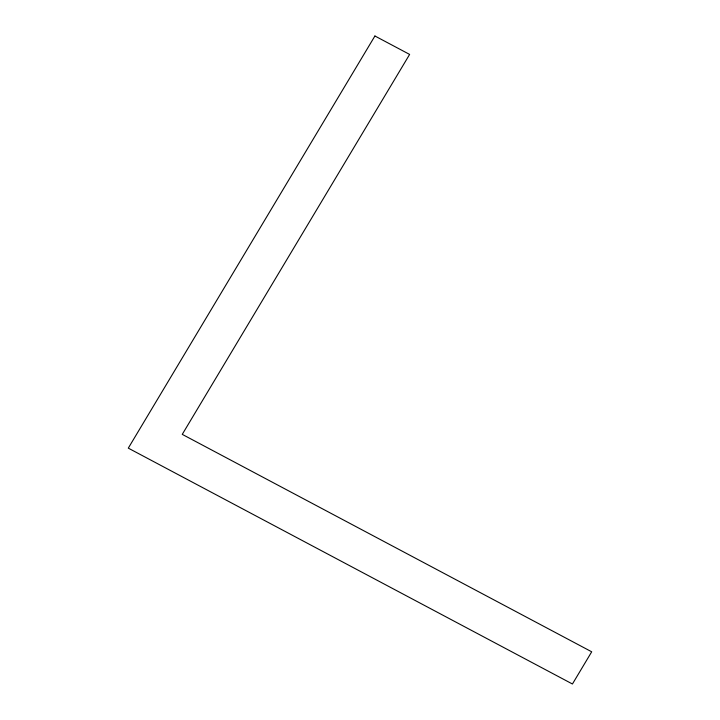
<?xml version="1.0" encoding="UTF-8"?>
<svg xmlns="http://www.w3.org/2000/svg" width="720" height="720" viewBox="0 0 720 720"><rect width="100%" height="100%" fill="white"/><g stroke="black" fill="none" stroke-linecap="round" stroke-linejoin="round"><path stroke-width="1.08" d="M374.922 36L128.295 448.137L572.436 684L591.705 651.798L182.259 434.367L409.626 54.423L374.922 36"/></g></svg>
